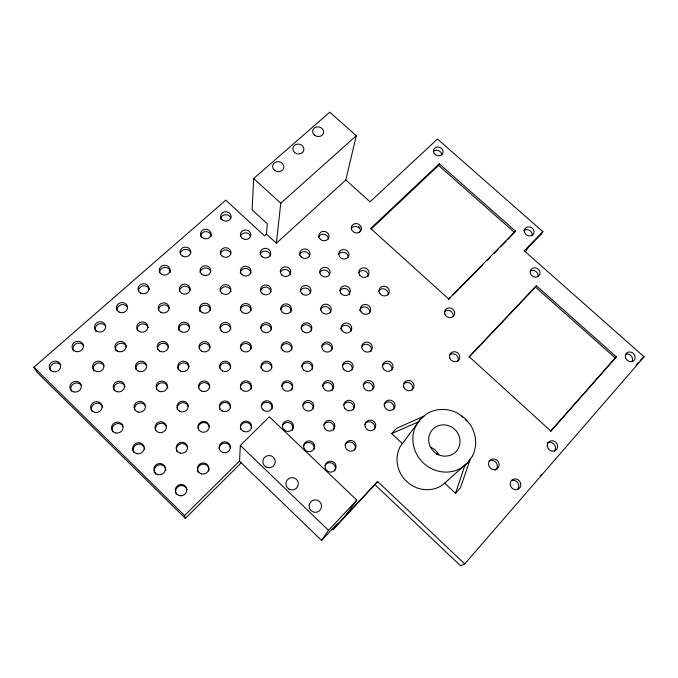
<?xml version="1.0" encoding="UTF-8"?>
<svg xmlns="http://www.w3.org/2000/svg" width="678" height="678" viewBox="0 0 678 678"><rect width="100%" height="100%" fill="white"/><g stroke="black" fill="none" stroke-linecap="round" stroke-linejoin="round"><path stroke-width="1.02" d="M345.102 516.238L356.84 500.135L269.369 416.8L240.326 445.438L239.537 461.226L321.584 540.434L337.534 523.408L332.991 529.772L377.638 481.499L464.718 563.901L644.1 356.831L524.255 250.809L542.866 231.656L437.488 139.032L370.069 201.807L345.822 180.001L356.272 135.753L329.779 112.167L253.682 178.517L252.114 209.833L267.293 223.791L266.429 234.071L264.479 235.834L225.782 200.154L33.9 367.23L37.256 372.544L185.357 518.39L241.631 462.455M266.429 234.071L276.361 243.224L280.76 203.256L356.272 135.753M455.523 493.313L464.998 465.015L467.303 463.125L470.312 459.133L460.413 487.863L455.523 493.313L444.666 483.151L441.827 485.524A29.451 28.137 46.6 0 1 406.681 481.516A29.451 28.137 46.6 0 1 400.215 446.539L417.945 422.691M371.01 229.189L438.564 165.39L439.208 163.805L515.509 231.147L507.941 239.3M321.584 540.434L328.516 530.323L356.84 500.135M525.84 251.046L528.62 247.08L541.324 233.986M540.917 234.41L542.866 231.656M469.159 356.992L536.459 285.845L616.327 356.814L550.96 431.149L469.218 356.713L536.459 285.845M360.51 231.139L360.891 230.673A5.119 4.636 17.3 0 0 360.696 226.003L358.772 224.257A5.119 4.636 16.8 0 0 352.679 224.884A5.119 4.636 16.8 0 0 352.085 230.512L354.018 232.266A5.119 4.636 17.3 0 0 359.103 232.351L360.51 231.139L359.611 231.995M636.108 365.027L638.117 362.722M640.117 360.408L644.1 356.831M550.578 431.174L616.327 356.814M436.674 454.54L437.861 453.251M334.839 527.187L377.638 481.499M391.681 433.573L396.672 428.318L423.962 416.131L420.258 419.436L418.563 421.852L391.681 433.573L402.342 443.548M515.509 231.147L448.666 298.981L370.697 228.486L439.208 163.805M448.7 299.447L450.184 297.939M453.141 294.93L458.328 289.667M459.811 288.167L482.761 264.861M487.211 260.352L490.169 257.343M493.872 253.589L498.313 249.08M500.542 246.817L506.466 240.809M185.357 518.39L184.577 515.56L239.843 460.701M276.361 243.224L345.822 180.001M444.666 483.151L464.998 465.015M540.29 475.77L542.027 474.659M464.718 563.901L460.633 565.833L375.095 484.812M465.091 419.555L467.549 421.445M438.564 165.39L514.61 232.537M535.484 287.082L615.082 357.84M358.493 226.486L360.035 227.876M253.682 178.517L280.76 203.256M240.326 445.438L328.516 530.323M33.9 367.23L184.577 515.56M461.489 415.851L462.879 417.385M220.655 219.299A5.212 4.695 4.7 0 1 225.206 214.731A5.212 4.695 4.7 0 1 230.901 218.282M302.99 405.02A5.432 5.263 13.5 0 1 313.007 408.953M322.364 386.485A5.382 5.17 18 0 1 329.491 383.019A5.382 5.17 18 0 1 332.296 390.384M240.309 273.259A5.288 4.865 5.2 0 1 245.58 268.454A5.288 4.865 5.2 0 1 250.877 273.378M114.506 390.884A5.712 5.305 -16.6 0 1 117.548 383.265A5.712 5.305 -16.6 0 1 125.066 386.791M219.689 368.086A5.483 5.195 -2.9 0 1 225.198 362.891A5.483 5.195 -2.9 0 1 230.656 368.078M134.702 409.766A5.721 5.365 -17.7 0 1 145.236 405.605M93.937 370.841A5.712 5.255 -15.8 0 1 96.352 363.62A5.712 5.255 -15.8 0 1 104.005 365.544M155.559 430.089A5.721 5.424 -19.1 0 1 166.085 425.869M198.654 387.909A5.56 5.28 -8.2 0 1 204.264 382.612A5.56 5.28 -8.2 0 1 209.756 387.867M156.652 389.435A5.636 5.297 -13.2 0 1 161.508 382.782A5.636 5.297 -13.2 0 1 167.72 388.019M280.675 309.465A5.305 4.958 9.5 0 1 287.099 306.007A5.305 4.958 9.5 0 1 290.938 312.1M220.13 328.025A5.416 5.068 0.1 0 1 230.766 329.381M260.776 328.211A5.356 5.034 6.1 0 1 271.31 329.559M240.529 389.121A5.492 5.255 -1.1 0 1 245.817 382.494A5.492 5.255 -1.1 0 1 251.14 389.079M281.031 348.695A5.365 5.085 8.9 0 1 287.014 343.67A5.365 5.085 8.9 0 1 291.591 350.026M95.818 331.373A5.627 5.127 -12 0 1 98.191 324.347A5.627 5.127 -12 0 1 105.751 326.262M200.179 272.776A5.339 4.899 0.9 0 1 204.883 267.988A5.339 4.899 0.9 0 1 210.697 271.632M159.61 272.285A5.407 4.915 -3 0 1 165.135 267.437A5.407 4.915 -3 0 1 170.415 272.42M220.181 291.557A5.348 4.941 2.2 0 1 225.545 286.667A5.348 4.941 2.2 0 1 230.867 291.659M50.816 370.891A5.797 5.263 -18 0 1 52.715 364.018A5.797 5.263 -18 0 1 60.232 364.467M71.343 391.045A5.797 5.322 -19.1 0 1 73.834 383.706A5.797 5.322 -19.1 0 1 81.572 385.638M200.663 236.283A5.28 4.771 2.4 0 1 205.993 231.605A5.28 4.771 2.4 0 1 211.214 236.461M180.323 254.123A5.339 4.848 -0.2 0 1 185.052 249.394A5.339 4.848 -0.2 0 1 190.832 253.021M220.418 254.708A5.28 4.822 3.6 0 1 225.028 250.004A5.28 4.822 3.6 0 1 230.8 253.606M383.943 404.537A5.382 5.144 32.4 0 1 391.087 402.596A5.382 5.144 32.4 0 1 393.376 409.69M319.796 272.285A5.195 4.788 14.5 0 1 329.5 274.802M339.848 290.718A5.204 4.822 17.4 0 1 349.441 294.498M299.396 255.114A5.178 4.746 12.1 0 1 304.973 251.708A5.178 4.746 12.1 0 1 309.566 256.496M240.317 310.465A5.348 4.992 3.9 0 1 245.656 305.515A5.348 4.992 3.9 0 1 251.021 310.541M364.671 424.462A5.424 5.238 32.3 0 1 371.917 422.47A5.424 5.238 32.3 0 1 374.188 429.674M325.042 465.439A5.526 5.441 31.5 0 1 332.483 463.337A5.526 5.441 31.5 0 1 334.72 470.761M345.034 444.76A5.475 5.339 32.1 0 1 352.382 442.717A5.475 5.339 32.1 0 1 354.636 450.023M342.373 365.798A5.331 5.077 20.8 0 1 352.213 369.663M363.086 385.104A5.356 5.11 26.3 0 1 372.959 388.977M92.022 411.351A5.805 5.373 -20.3 0 1 95.149 403.613A5.805 5.373 -20.3 0 1 102.742 407.164M303.295 446.539A5.5 5.399 15.5 0 1 309.931 442.649A5.5 5.399 15.5 0 1 313.965 449.217M343.687 404.774A5.399 5.204 24.6 0 1 350.941 402.825A5.399 5.204 24.6 0 1 353.162 409.961M323.94 424.818A5.449 5.305 21.5 0 1 331.288 422.809A5.449 5.305 21.5 0 1 333.491 430.055M177.119 451.895A5.729 5.475 -21.1 0 1 180.017 444.022A5.729 5.475 -21.1 0 1 187.628 447.59M177.399 409.495A5.636 5.348 -13.7 0 1 181.492 402.901A5.636 5.348 -13.7 0 1 188.298 406.647M155.864 474.337A5.822 5.543 -26.7 0 1 157.966 465.176A5.822 5.543 -26.7 0 1 165.813 470.227M157.711 349.814A5.551 5.17 -8.8 0 1 161.796 343.492A5.551 5.17 -8.8 0 1 168.483 347.153M136.058 369.518A5.627 5.238 -12.7 0 1 146.456 365.518M178.975 330.474A5.475 5.093 -4.9 0 1 182.967 324.254A5.475 5.093 -4.9 0 1 189.603 327.881M116.124 351.009A5.627 5.187 -12.4 0 1 119.116 343.61A5.627 5.187 -12.4 0 1 126.54 347.077M137.38 330.305A5.551 5.11 -8.9 0 1 141.499 324.05A5.551 5.11 -8.9 0 1 148.16 327.694M281.734 386.265A5.432 5.221 8.1 0 1 288.998 382.773A5.432 5.221 8.1 0 1 291.735 390.189M198.307 472.541A5.729 5.534 -24.1 0 1 202.595 464.184A5.729 5.534 -24.1 0 1 208.765 471.04M219.172 448.641A5.644 5.466 -15.7 0 1 224.825 443.107A5.644 5.466 -15.7 0 1 230.427 448.514M176.288 494.109A5.831 5.593 -30.6 0 1 179.221 486.007A5.831 5.593 -30.6 0 1 186.933 489.626M301.761 366.679A5.373 5.127 12.8 0 1 308.244 363.052A5.373 5.127 12.8 0 1 312.185 369.332M261.335 406.207A5.492 5.305 1.7 0 1 268.022 402.418A5.492 5.305 1.7 0 1 271.963 408.885M260.216 254.547A5.229 4.78 7.8 0 1 265.903 251.123A5.229 4.78 7.8 0 1 270.48 255.928M280.616 271.802A5.229 4.831 9.8 0 1 290.387 274.336M321.931 346.238A5.322 5.043 16.2 0 1 331.745 350.094M73.529 350.95A5.704 5.195 -15.1 0 1 75.978 343.805A5.704 5.195 -15.1 0 1 83.623 345.729M117.192 310.922A5.543 5.06 -9 0 1 120.65 304.956A5.543 5.06 -9 0 1 127.472 307.151M138.524 290.777A5.475 4.992 -5.9 0 1 143.439 285.879A5.475 4.992 -5.9 0 1 149.313 289.591M178.195 369.476A5.551 5.221 -8.5 0 1 182.238 363.077A5.551 5.221 -8.5 0 1 188.959 366.756M199.179 348.551A5.483 5.144 -4 0 1 209.96 347.238M199.849 311.482A5.407 5.017 -1.2 0 1 204.442 305.253A5.407 5.017 -1.2 0 1 210.502 310.261M158.601 309.897A5.475 5.043 -5.5 0 1 163.483 304.939A5.475 5.043 -5.5 0 1 169.381 308.668M179.577 291.167A5.407 4.966 -2.2 0 1 184.365 286.294A5.407 4.966 -2.2 0 1 190.221 289.981M240.334 348.619A5.416 5.119 1.9 0 1 245.741 343.517A5.416 5.119 1.9 0 1 251.165 348.645M260.877 368.052A5.424 5.17 4.5 0 1 266.251 362.883A5.424 5.17 4.5 0 1 271.717 368.035M209.256 426.784A5.67 5.432 -14.3 0 1 200.73 431.598A5.67 5.432 -14.3 0 1 200.824 422.157A5.67 5.432 -14.3 0 1 209.256 426.784A5.636 5.407 -14.5 0 0 198.12 428.301M300.981 328.389A5.314 5 12.5 0 1 307.388 324.881A5.314 5 12.5 0 1 311.27 331.034M219.613 409.224A5.56 5.331 -7.6 0 1 224.282 402.529A5.56 5.331 -7.6 0 1 230.537 407.775M144.524 448.09A5.814 5.483 -23.9 0 1 144.677 449.522M133.837 452.421A5.814 5.483 -23.9 0 1 136.185 444.827A5.814 5.483 -23.9 0 1 143.99 446.76M358.569 272.759A5.161 4.746 19.1 0 1 368.078 276.505M318.346 237.58A5.136 4.67 14.1 0 1 323.838 234.241A5.136 4.67 14.1 0 1 328.415 238.961M338.627 254.547A5.144 4.704 16.4 0 1 344.288 252.419A5.144 4.704 16.4 0 1 348.238 257.055M378.646 291.099A5.17 4.78 22.1 0 1 388.189 294.854M489.058 461.15A5.483 5.119 50.1 0 1 496.389 462.998A5.483 5.119 50.1 0 1 495.059 470.312M300.134 291.506A5.246 4.865 12.3 0 1 310.431 292.871M340.61 328.991A5.271 4.949 18.7 0 1 346.899 325.508A5.271 4.949 18.7 0 1 350.814 331.61M282.743 425.174A5.492 5.348 6.4 0 1 290.209 423.157A5.492 5.348 6.4 0 1 292.337 430.437M361.544 346.721A5.288 4.983 22.8 0 1 368.612 344.899A5.288 4.983 22.8 0 1 370.824 351.763M240.461 236.249A5.221 4.738 6.1 0 1 245.487 232.825A5.221 4.738 6.1 0 1 250.529 236.419M320.304 310.185A5.255 4.907 15.2 0 1 326.61 306.753A5.255 4.907 15.2 0 1 330.474 312.804M112.845 431.81A5.805 5.432 -21.9 0 1 115.252 424.301A5.805 5.432 -21.9 0 1 123.032 426.233M260.513 290.667A5.297 4.907 7.1 0 1 270.92 292.032M240.546 429.318A5.56 5.39 -6.6 0 1 245.182 422.538A5.56 5.39 -6.6 0 1 251.479 427.818M403.639 383.909A5.331 5.043 32.5 0 1 412.224 390.07M382.129 365.781A5.305 5.017 27.5 0 1 391.909 369.62M359.569 310.465A5.221 4.865 20.6 0 1 365.756 307.041A5.221 4.865 20.6 0 1 369.663 313.075M511.754 480.456A5.526 5.136 53.1 0 1 517.611 489.38M625.811 354.153A5.204 4.577 43.2 0 1 631.167 355.899A5.204 4.577 43.2 0 1 632.21 361.306M530.365 270.963A5.051 4.5 33.4 0 1 535.798 271.37A5.051 4.5 33.4 0 1 538.027 276.302M449.302 355.255A5.255 4.882 34.2 0 1 457.794 361.298M547.265 442.997A5.424 4.958 49 0 1 554.036 444.268A5.424 4.958 49 0 1 554.282 451.15M430.581 447.277A14.721 14.069 46.6 0 1 438.793 454.921M433.411 151.448A4.89 4.263 22 0 1 438.564 150.66A4.89 4.263 22 0 1 441.81 154.762M444.395 311.634A5.17 4.754 30.1 0 1 453.175 316.38M351.128 228.698A5.085 4.61 17.2 0 1 356.713 226.638A5.085 4.61 17.2 0 1 360.628 231.19M523.628 230.893A4.975 4.382 30.8 0 1 529.357 230.274A4.975 4.382 30.8 0 1 532.103 235.419M472.558 455.836L468.066 462.447L461.921 467.583A32.205 30.502 44.1 0 1 423.53 463.142A32.205 30.502 44.1 0 1 416.258 425.098L420.869 418.623L427.047 413.656A32.205 30.502 44.1 0 1 458.108 413.427L464.862 418.275L470.244 424.623A32.205 30.502 44.1 0 1 472.558 455.836M449.438 455.599L445.404 456.192A16.102 15.247 44.1 0 1 430.25 432.878A16.102 15.247 44.1 0 1 457.37 432.496L459.184 436.242A16.102 15.247 44.1 0 1 449.438 455.599M284.099 429.954A5.526 5.382 6.7 0 0 293.303 427.445A5.526 5.382 6.7 0 0 286.421 420.919A5.526 5.382 6.7 0 0 284.099 429.954M304.507 409.58A5.475 5.288 13.6 0 0 313.583 407.131A5.475 5.288 13.6 0 0 306.744 400.69A5.475 5.288 13.6 0 0 304.507 409.58M323.652 388.494A5.416 5.195 18 0 0 333 388.452A5.416 5.195 18 0 0 328.084 380.646A5.416 5.195 18 0 0 323.652 388.494M221.698 293.006A5.373 4.966 2.3 0 0 230.698 290.854A5.373 4.966 2.3 0 0 224.13 284.718A5.373 4.966 2.3 0 0 221.698 293.006M97.056 331.356A5.653 5.153 -11.9 0 0 105.7 326.898A5.653 5.153 -11.9 0 0 97.454 322.381A5.653 5.153 -11.9 0 0 97.056 331.356M201.561 274.098A5.373 4.915 0.9 0 0 210.57 271.988A5.373 4.915 0.9 0 0 204.053 265.895A5.373 4.915 0.9 0 0 201.561 274.098M161.847 274.412A5.432 4.941 -2.9 0 0 170.093 270.217A5.432 4.941 -2.9 0 0 162.05 265.852A5.432 4.941 -2.9 0 0 161.847 274.412M241.944 274.573A5.314 4.89 5.3 0 0 250.818 272.48A5.314 4.89 5.3 0 0 244.292 266.42A5.314 4.89 5.3 0 0 241.944 274.573M75.987 351.577A5.738 5.229 -15 0 0 83.301 345.136A5.738 5.229 -15 0 0 73.885 342.771A5.738 5.229 -15 0 0 75.987 351.577M221.918 255.903A5.314 4.839 3.7 0 0 230.8 253.852A5.314 4.839 3.7 0 0 224.316 247.834A5.314 4.839 3.7 0 0 221.918 255.903M202.036 237.368A5.305 4.797 2.5 0 0 210.926 235.351A5.305 4.797 2.5 0 0 204.485 229.376A5.305 4.797 2.5 0 0 202.036 237.368M53.164 371.646A5.831 5.297 -17.9 0 0 60.622 365.086A5.831 5.297 -17.9 0 0 51.104 362.705A5.831 5.297 -17.9 0 0 53.164 371.646M73.826 391.926A5.831 5.348 -18.9 0 0 81.241 385.282A5.831 5.348 -18.9 0 0 71.698 382.901A5.831 5.348 -18.9 0 0 73.826 391.926M182.67 256.115A5.365 4.873 -0.1 0 0 190.789 252.004A5.365 4.873 -0.1 0 0 182.814 247.682A5.365 4.873 -0.1 0 0 182.67 256.115M96.539 371.586A5.746 5.28 -15.7 0 0 103.81 365.069A5.746 5.28 -15.7 0 0 94.378 362.705A5.746 5.28 -15.7 0 0 96.539 371.586M364.205 388.35A5.39 5.144 26.3 0 0 373.451 388.299A5.39 5.144 26.3 0 0 368.485 380.544A5.39 5.144 26.3 0 0 364.205 388.35M384.646 406.698A5.416 5.17 32.3 0 0 393.698 408.987A5.416 5.17 32.3 0 0 390.867 400.232A5.416 5.17 32.3 0 0 384.646 406.698M343.322 368.874A5.365 5.102 20.9 0 0 352.56 368.849A5.365 5.102 20.9 0 0 347.653 361.154A5.365 5.102 20.9 0 0 343.322 368.874M320.533 274.505A5.229 4.814 14.6 0 0 329.533 274.598A5.229 4.814 14.6 0 0 324.813 267.293A5.229 4.814 14.6 0 0 320.533 274.505M340.746 293.099A5.238 4.856 17.4 0 0 349.763 293.176A5.238 4.856 17.4 0 0 344.983 285.802A5.238 4.856 17.4 0 0 340.746 293.099M301.303 257.038A5.212 4.771 12.2 0 0 309.948 255.004A5.212 4.771 12.2 0 0 303.439 249.055A5.212 4.771 12.2 0 0 301.303 257.038M361.103 311.829A5.255 4.89 20.6 0 0 370.12 311.872A5.255 4.89 20.6 0 0 365.289 304.447A5.255 4.89 20.6 0 0 361.103 311.829M262.394 331.22A5.39 5.06 6.1 0 0 271.378 328.974A5.39 5.06 6.1 0 0 264.717 322.753A5.39 5.06 6.1 0 0 262.394 331.22M282.412 312.312A5.331 4.975 9.5 0 0 291.277 310.126A5.331 4.975 9.5 0 0 284.65 303.981A5.331 4.975 9.5 0 0 282.412 312.312M241.97 312.041A5.382 5.017 4 0 0 250.962 309.846A5.382 5.017 4 0 0 244.351 303.668A5.382 5.017 4 0 0 241.97 312.041M325.271 468.167A5.56 5.475 31.2 0 0 334.61 470.481A5.56 5.475 31.2 0 0 331.847 461.328A5.56 5.475 31.2 0 0 325.271 468.167M365.222 426.809A5.466 5.271 32.2 0 0 374.366 429.106A5.466 5.271 32.2 0 0 371.552 420.224A5.466 5.271 32.2 0 0 365.222 426.809M345.433 447.302A5.509 5.373 31.9 0 0 354.67 449.599A5.509 5.373 31.9 0 0 351.882 440.581A5.509 5.373 31.9 0 0 345.433 447.302M94.632 412.36A5.839 5.407 -20.2 0 0 102.014 405.622A5.839 5.407 -20.2 0 0 92.445 403.249A5.839 5.407 -20.2 0 0 94.632 412.36M159.839 351.17A5.585 5.195 -8.6 0 0 168.305 346.67A5.585 5.195 -8.6 0 0 160.05 342.161A5.585 5.195 -8.6 0 0 159.839 351.17M304.456 449.09A5.543 5.432 15.6 0 0 314.033 448.963A5.543 5.432 15.6 0 0 309.049 440.87A5.543 5.432 15.6 0 0 304.456 449.09M324.745 428.471A5.483 5.331 21.6 0 0 334.212 428.369A5.483 5.331 21.6 0 0 329.228 420.385A5.483 5.331 21.6 0 0 324.745 428.471M344.661 408.224A5.441 5.238 24.6 0 0 354.009 408.148A5.441 5.238 24.6 0 0 349.043 400.283A5.441 5.238 24.6 0 0 344.661 408.224M159.093 432.53A5.755 5.449 -18.9 0 0 166.263 425.75A5.755 5.449 -18.9 0 0 156.745 423.386A5.755 5.449 -18.9 0 0 159.093 432.53M283.523 389.731A5.458 5.246 8.2 0 0 292.608 387.333A5.458 5.246 8.2 0 0 285.819 380.934A5.458 5.246 8.2 0 0 283.523 389.731M223.291 452.624A5.67 5.492 -15.4 0 0 230.249 445.793A5.67 5.492 -15.4 0 0 220.782 443.446A5.67 5.492 -15.4 0 0 223.291 452.624M201.586 473.93A5.763 5.568 -23.7 0 0 208.68 466.964A5.763 5.568 -23.7 0 0 199.112 464.608A5.763 5.568 -23.7 0 0 201.586 473.93M180.958 495.813A5.865 5.627 -30.3 0 0 186.136 487.185A5.865 5.627 -30.3 0 0 176.085 487.372A5.865 5.627 -30.3 0 0 180.958 495.813M303.676 369.985A5.407 5.153 12.9 0 0 312.643 367.646A5.407 5.153 12.9 0 0 305.888 361.332A5.407 5.153 12.9 0 0 303.676 369.985M281.879 275.048A5.271 4.856 9.9 0 0 290.633 272.963A5.271 4.856 9.9 0 0 284.09 266.937A5.271 4.856 9.9 0 0 281.879 275.048M261.827 256.479A5.263 4.814 7.9 0 0 270.59 254.428A5.263 4.814 7.9 0 0 264.089 248.445A5.263 4.814 7.9 0 0 261.827 256.479M322.584 349.543A5.356 5.068 16.3 0 0 331.813 349.543A5.356 5.068 16.3 0 0 326.966 341.907A5.356 5.068 16.3 0 0 322.584 349.543M180.467 370.959A5.585 5.246 -8.4 0 0 188.899 366.383A5.585 5.246 -8.4 0 0 180.611 361.857A5.585 5.246 -8.4 0 0 180.467 370.959M222.384 370.9A5.517 5.229 -2.7 0 0 230.664 366.357A5.517 5.229 -2.7 0 0 222.409 361.849A5.517 5.229 -2.7 0 0 222.384 370.9M201.23 390.884A5.585 5.305 -8 0 0 209.655 386.248A5.585 5.305 -8 0 0 201.324 381.689A5.585 5.305 -8 0 0 201.23 390.884M201.722 351.229A5.509 5.17 -3.9 0 0 210.036 346.755A5.509 5.17 -3.9 0 0 201.815 342.271A5.509 5.17 -3.9 0 0 201.722 351.229M202.205 312.575A5.441 5.043 -1.1 0 0 210.4 308.253A5.441 5.043 -1.1 0 0 202.29 303.837A5.441 5.043 -1.1 0 0 202.205 312.575M181.221 331.695A5.509 5.119 -4.7 0 0 189.552 327.288A5.509 5.119 -4.7 0 0 181.365 322.821A5.509 5.119 -4.7 0 0 181.221 331.695M160.856 312.304A5.509 5.068 -5.3 0 0 169.212 307.956A5.509 5.068 -5.3 0 0 161.067 303.515A5.509 5.068 -5.3 0 0 160.856 312.304M221.469 331.05A5.441 5.093 0.3 0 0 230.588 328.796A5.441 5.093 0.3 0 0 223.935 322.533A5.441 5.093 0.3 0 0 221.469 331.05M181.95 293.43A5.432 4.992 -2.1 0 0 190.179 289.167A5.432 4.992 -2.1 0 0 182.094 284.777A5.432 4.992 -2.1 0 0 181.95 293.43M242.004 350.467A5.449 5.144 2.1 0 0 251.114 348.161A5.449 5.144 2.1 0 0 244.411 341.865A5.449 5.144 2.1 0 0 242.004 350.467M282.963 350.534A5.399 5.11 9 0 0 291.938 348.238A5.399 5.11 9 0 0 285.226 341.975A5.399 5.11 9 0 0 282.963 350.534M262.691 370.027A5.458 5.195 4.6 0 0 271.785 367.679A5.458 5.195 4.6 0 0 265.039 361.332A5.458 5.195 4.6 0 0 262.691 370.027M179.687 411.249A5.67 5.382 -13.5 0 0 188.238 406.512A5.67 5.382 -13.5 0 0 179.839 401.91A5.67 5.382 -13.5 0 0 179.687 411.249M302.863 331.389A5.339 5.026 12.5 0 0 311.719 329.152A5.339 5.026 12.5 0 0 305.049 322.965A5.339 5.026 12.5 0 0 302.863 331.389M222.155 410.97A5.593 5.356 -7.4 0 0 230.554 406.258A5.593 5.356 -7.4 0 0 222.181 401.681A5.593 5.356 -7.4 0 0 222.155 410.97M117.489 351.111A5.661 5.212 -12.2 0 0 126.108 346.585A5.661 5.212 -12.2 0 0 117.819 342.051A5.661 5.212 -12.2 0 0 117.489 351.111M243.19 390.723A5.517 5.28 -0.9 0 0 251.445 386.113A5.517 5.28 -0.9 0 0 243.148 381.578A5.517 5.28 -0.9 0 0 243.19 390.723M158.805 391.053A5.661 5.322 -13 0 0 167.373 386.392A5.661 5.322 -13 0 0 159.016 381.807A5.661 5.322 -13 0 0 158.805 391.053M138.083 412.071A5.746 5.39 -17.5 0 0 145.287 405.368A5.746 5.39 -17.5 0 0 135.803 403.012A5.746 5.39 -17.5 0 0 138.083 412.071M180.263 453.15A5.755 5.509 -20.8 0 0 187.391 446.277A5.755 5.509 -20.8 0 0 177.848 443.921A5.755 5.509 -20.8 0 0 180.263 453.15M339.509 256.606A5.178 4.729 16.5 0 0 348.407 256.716A5.178 4.729 16.5 0 0 343.695 249.504A5.178 4.729 16.5 0 0 339.509 256.606M359.611 274.971A5.187 4.771 19.1 0 0 368.518 275.065A5.187 4.771 19.1 0 0 363.747 267.793A5.187 4.771 19.1 0 0 359.611 274.971M320.389 239.351A5.161 4.695 14.2 0 0 328.915 237.368A5.161 4.695 14.2 0 0 322.448 231.486A5.161 4.695 14.2 0 0 320.389 239.351M379.858 293.472A5.204 4.805 22.1 0 0 388.774 293.54A5.204 4.805 22.1 0 0 383.943 286.209A5.204 4.805 22.1 0 0 379.858 293.472M488.55 464.396A5.517 5.153 49.9 0 0 496.872 468.913A5.517 5.153 49.9 0 0 496.101 459.616A5.517 5.153 49.9 0 0 488.55 464.396M302.074 293.752A5.28 4.899 12.3 0 0 310.821 291.616A5.28 4.899 12.3 0 0 304.236 285.548A5.28 4.899 12.3 0 0 302.074 293.752M342.017 330.517A5.305 4.975 18.7 0 0 351.145 330.542A5.305 4.975 18.7 0 0 346.297 323.008A5.305 4.975 18.7 0 0 342.017 330.517M362.637 349.602A5.322 5.017 22.8 0 0 371.764 349.611A5.322 5.017 22.8 0 0 366.866 342.017A5.322 5.017 22.8 0 0 362.637 349.602M321.55 311.549A5.288 4.941 15.2 0 0 330.661 311.6A5.288 4.941 15.2 0 0 325.872 304.134A5.288 4.941 15.2 0 0 321.55 311.549M241.91 238.037A5.255 4.763 6.2 0 0 250.682 236.029A5.255 4.763 6.2 0 0 244.233 230.088A5.255 4.763 6.2 0 0 241.91 238.037M222.13 219.714A5.246 4.721 4.8 0 0 230.91 217.757A5.246 4.721 4.8 0 0 224.503 211.85A5.246 4.721 4.8 0 0 222.13 219.714M140.643 293.049A5.5 5.017 -5.8 0 0 149.016 288.769A5.5 5.017 -5.8 0 0 140.905 284.353A5.5 5.017 -5.8 0 0 140.643 293.049M262.106 293.379A5.322 4.932 7.2 0 0 270.98 291.235A5.322 4.932 7.2 0 0 264.403 285.133A5.322 4.932 7.2 0 0 262.106 293.379M119.048 312.024A5.577 5.085 -8.8 0 0 127.557 307.659A5.577 5.085 -8.8 0 0 119.379 303.193A5.577 5.085 -8.8 0 0 119.048 312.024M115.599 432.945A5.839 5.458 -21.7 0 0 122.947 426.123A5.839 5.458 -21.7 0 0 113.353 423.75A5.839 5.458 -21.7 0 0 115.599 432.945M139.371 331.525A5.577 5.136 -8.8 0 0 147.855 327.093A5.577 5.136 -8.8 0 0 139.643 322.609A5.577 5.136 -8.8 0 0 139.371 331.525M136.727 453.692A5.848 5.517 -23.7 0 0 144.033 446.768A5.848 5.517 -23.7 0 0 134.413 444.404A5.848 5.517 -23.7 0 0 136.727 453.692M158.016 474.592A5.856 5.577 -26.5 0 0 165.279 467.583A5.856 5.577 -26.5 0 0 155.643 465.21A5.856 5.577 -26.5 0 0 158.016 474.592M117.235 391.757A5.746 5.339 -16.5 0 0 124.472 385.146A5.746 5.339 -16.5 0 0 115.014 382.782A5.746 5.339 -16.5 0 0 117.235 391.757M138.066 371.01A5.661 5.263 -12.6 0 0 146.668 366.408A5.661 5.263 -12.6 0 0 138.346 361.857A5.661 5.263 -12.6 0 0 138.066 371.01M243.241 431.191A5.593 5.416 -6.3 0 0 251.606 426.411A5.593 5.416 -6.3 0 0 243.199 421.809A5.593 5.416 -6.3 0 0 243.241 431.191M262.996 409.851A5.526 5.331 1.9 0 0 272.209 407.385A5.526 5.331 1.9 0 0 265.369 400.91A5.526 5.331 1.9 0 0 262.996 409.851M403.715 386.96A5.365 5.077 32.4 0 0 412.682 389.231A5.365 5.077 32.4 0 0 409.826 380.604A5.365 5.077 32.4 0 0 403.715 386.96M383.401 368.832A5.339 5.043 27.4 0 0 392.537 368.815A5.339 5.043 27.4 0 0 387.587 361.162A5.339 5.043 27.4 0 0 383.401 368.832M510.212 484.439A5.568 5.161 52.9 0 0 518.568 488.991A5.568 5.161 52.9 0 0 517.738 479.6A5.568 5.161 52.9 0 0 510.212 484.439M449.76 358.018A5.288 4.907 34.1 0 0 458.557 360.264A5.288 4.907 34.1 0 0 455.633 351.848A5.288 4.907 34.1 0 0 449.76 358.018M274.319 170.11A5.644 5 10.1 0 0 283.701 168.093A5.644 5 10.1 0 0 276.709 161.771A5.644 5 10.1 0 0 274.319 170.11M294.515 152.414A5.585 4.915 11.8 0 0 303.769 150.448A5.585 4.915 11.8 0 0 296.82 144.202A5.585 4.915 11.8 0 0 294.515 152.414M314.346 135.032A5.534 4.831 13.3 0 0 323.482 133.125A5.534 4.831 13.3 0 0 316.567 126.956A5.534 4.831 13.3 0 0 314.346 135.032M530.518 273.666A5.085 4.517 33.4 0 0 538.925 275.861A5.085 4.517 33.4 0 0 535.934 267.979A5.085 4.517 33.4 0 0 530.518 273.666M625.328 356.831A5.238 4.602 43.1 0 0 633.244 361.077A5.238 4.602 43.1 0 0 632.142 352.577A5.238 4.602 43.1 0 0 625.328 356.831M547.265 446.039A5.466 4.992 48.9 0 0 555.477 450.497A5.466 4.992 48.9 0 0 554.562 441.378A5.466 4.992 48.9 0 0 547.265 446.039M434.276 153.482A4.915 4.28 22.1 0 0 442.632 153.72A4.915 4.28 22.1 0 0 437.98 147.041A4.915 4.28 22.1 0 0 434.276 153.482M444.802 313.99A5.204 4.78 30 0 0 453.472 316.228A5.204 4.78 30 0 0 450.607 308.032A5.204 4.78 30 0 0 444.802 313.99M524.662 232.512A5.009 4.407 30.8 0 0 532.959 234.698A5.009 4.407 30.8 0 0 530.018 227.011A5.009 4.407 30.8 0 0 524.662 232.512M309.295 504.61A6.263 6.238 63.8 0 0 317.126 512.11A6.263 6.238 63.8 0 0 319.66 501.584A6.263 6.238 63.8 0 0 309.295 504.61M289.099 489.194A6.238 6.187 -1.2 0 0 298.354 483.66A6.238 6.187 -1.2 0 0 288.904 478.473A6.238 6.187 -1.2 0 0 289.099 489.194M266.013 466.981A6.229 6.119 -7.5 0 0 275.293 461.532A6.229 6.119 -7.5 0 0 265.886 456.379A6.229 6.119 -7.5 0 0 266.013 466.981"/></g></svg>
